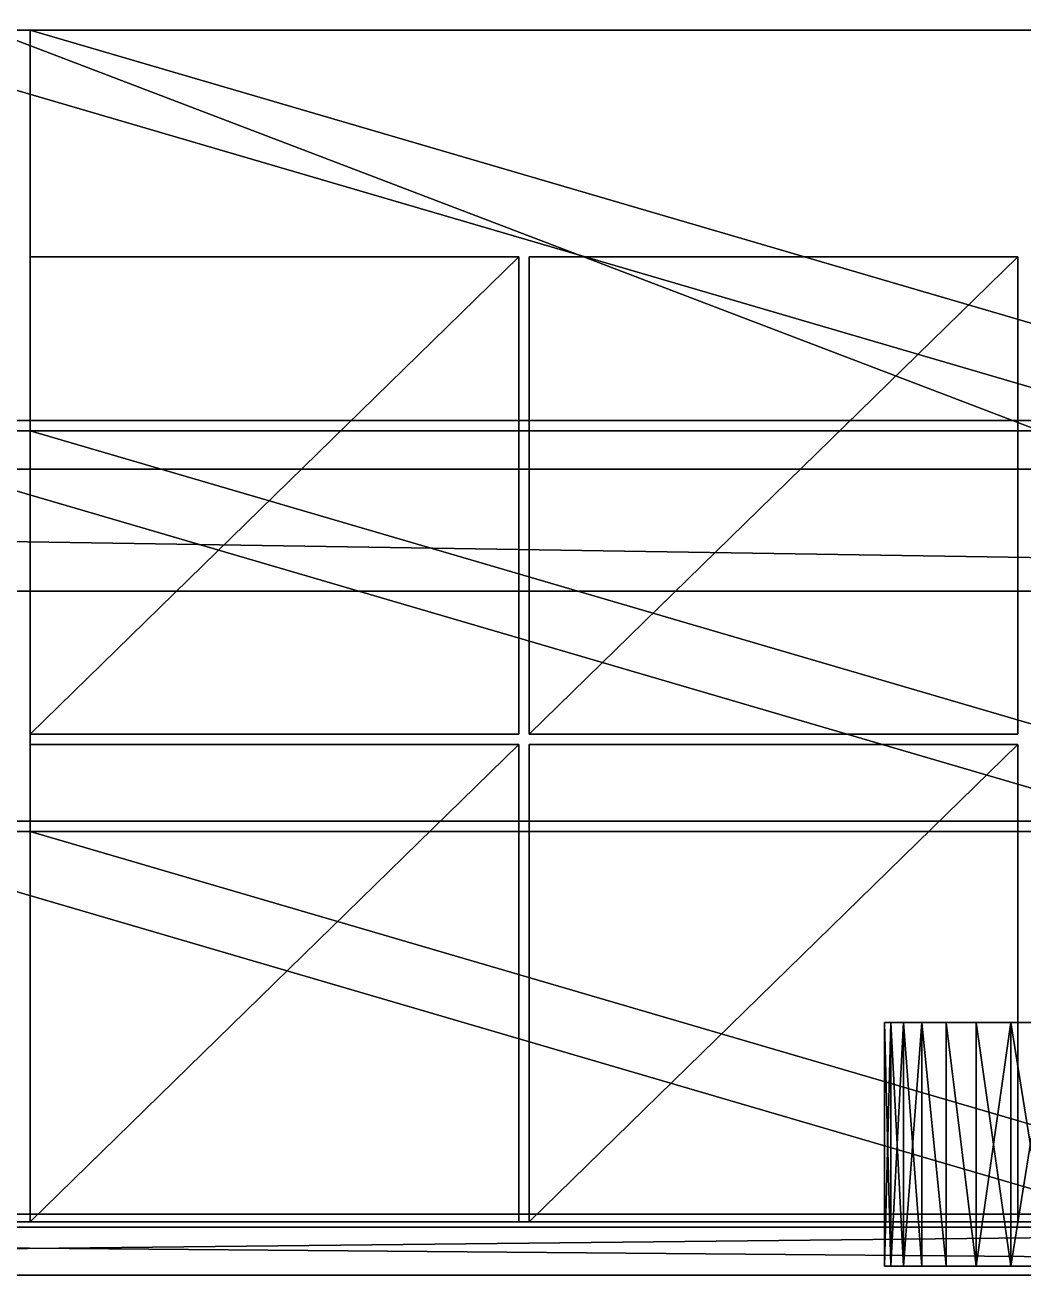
# Model space of a CAD drawing. Header units: millimetres. Extents: x -2500 to 6540, y -1255 to 1270.
# Drawn here: x 2834 to 3980, y -1255 to 180 of the extents above; entities that cross this region are included whole.
import ezdxf

# ---------------------------------------------------------------- set-up
doc = ezdxf.new("R2010")
doc.units = ezdxf.units.MM

msp = doc.modelspace()

# ---------------------------------------------------------------- linework, layer by layer
at = {"layer": 'CAD_75LAB'}
for points in [[(6540, -1255, 1030), (-40, -1255, 1030), (-40, 1255, 1030)], [(6540, 1255, 1030), (6540, -1255, 1030), (-40, 1255, 1030)], [(6540, -1255, 1120), (-40, 1255, 1120), (-40, -1255, 1120)], [(6540, 1255, 1120), (-40, 1255, 1120), (6540, -1255, 1120)], [(4119, 174, 1237), (4119, 174, 1123), (2588, 174, 1123)], [(4119, 174, 1237), (2588, 174, 1123), (2588, 174, 1237)], [(4119, -274, 1123), (2588, -274, 1123), (2588, 174, 1123)], [(4119, 174, 1123), (4119, -274, 1123), (2588, 174, 1123)], [(4119, -274, 1237), (2588, 174, 1237), (2588, -274, 1237)], [(4119, 174, 1237), (2588, 174, 1237), (4119, -274, 1237)], [(4119, 174, 1357), (4119, 174, 1243), (2588, 174, 1243)], [(4119, 174, 1357), (2588, 174, 1243), (2588, 174, 1357)], [(4119, -274, 1243), (2588, -274, 1243), (2588, 174, 1243)], [(4119, 174, 1243), (4119, -274, 1243), (2588, 174, 1243)], [(4119, -274, 1357), (2588, 174, 1357), (2588, -274, 1357)], [(4119, 174, 1357), (2588, 174, 1357), (4119, -274, 1357)], [(4119, 174, 1477), (4119, 174, 1363), (2588, 174, 1363)], [(4119, 174, 1477), (2588, 174, 1363), (2588, 174, 1477)], [(4119, -274, 1363), (2588, -274, 1363), (2588, 174, 1363)], [(4119, 174, 1363), (4119, -274, 1363), (2588, 174, 1363)], [(4119, -274, 1477), (2588, 174, 1477), (2588, -274, 1477)], [(4119, 174, 1477), (2588, 174, 1477), (4119, -274, 1477)], [(4119, 174, 1597), (4119, 174, 1483), (2588, 174, 1483)], [(4119, 174, 1597), (2588, 174, 1483), (2588, 174, 1597)], [(4119, -274, 1483), (2588, -274, 1483), (2588, 174, 1483)], [(4119, 174, 1483), (4119, -274, 1483), (2588, 174, 1483)], [(4119, -274, 1597), (2588, 174, 1597), (2588, -274, 1597)], [(4119, 174, 1597), (2588, 174, 1597), (4119, -274, 1597)], [(4119, 174, 1717), (4119, 174, 1603), (2588, 174, 1603)], [(4119, 174, 1717), (2588, 174, 1603), (2588, 174, 1717)], [(4119, -274, 1603), (2588, -274, 1603), (2588, 174, 1603)], [(4119, 174, 1603), (4119, -274, 1603), (2588, 174, 1603)], [(4119, -274, 1717), (2588, 174, 1717), (2588, -274, 1717)], [(4119, 174, 1717), (2588, 174, 1717), (4119, -274, 1717)], [(4119, 174, 1837), (4119, 174, 1723), (2588, 174, 1723)], [(4119, 174, 1837), (2588, 174, 1723), (2588, 174, 1837)], [(4119, -274, 1723), (2588, -274, 1723), (2588, 174, 1723)], [(4119, 174, 1723), (4119, -274, 1723), (2588, 174, 1723)], [(4119, -274, 1837), (2588, 174, 1837), (2588, -274, 1837)], [(4119, 174, 1837), (2588, 174, 1837), (4119, -274, 1837)], [(4119, 174, 1957), (4119, 174, 1843), (2588, 174, 1843)], [(4119, 174, 1957), (2588, 174, 1843), (2588, 174, 1957)], [(4119, -274, 1843), (2588, -274, 1843), (2588, 174, 1843)], [(4119, 174, 1843), (4119, -274, 1843), (2588, 174, 1843)], [(4119, -274, 1957), (2588, 174, 1957), (2588, -274, 1957)], [(4119, 174, 1957), (2588, 174, 1957), (4119, -274, 1957)], [(2840, -274, 1963), (2840, 174, 2077), (2840, 174, 1963)], [(2840, -274, 2077), (2840, 174, 2077), (2840, -274, 1963)], [(4371, 174, 2077), (4371, 174, 1963), (2840, 174, 1963)], [(4371, 174, 2077), (2840, 174, 1963), (2840, 174, 2077)], [(4371, -274, 1963), (2840, -274, 1963), (2840, 174, 1963)], [(4371, 174, 1963), (4371, -274, 1963), (2840, 174, 1963)], [(4371, -274, 2077), (2840, 174, 2077), (2840, -274, 2077)], [(4371, 174, 2077), (2840, 174, 2077), (4371, -274, 2077)], [(2840, -274, 2083), (2840, 174, 2197), (2840, 174, 2083)], [(2840, -274, 2197), (2840, 174, 2197), (2840, -274, 2083)], [(4371, 174, 2197), (4371, 174, 2083), (2840, 174, 2083)], [(4371, 174, 2197), (2840, 174, 2083), (2840, 174, 2197)], [(4371, -274, 2083), (2840, -274, 2083), (2840, 174, 2083)], [(4371, 174, 2083), (4371, -274, 2083), (2840, 174, 2083)], [(4371, -274, 2197), (2840, 174, 2197), (2840, -274, 2197)], [(4371, 174, 2197), (2840, 174, 2197), (4371, -274, 2197)], [(2840, -634, 2203), (2840, -86, 2347), (2840, -86, 2203)], [(2840, -634, 2347), (2840, -86, 2347), (2840, -634, 2203)], [(3401, -86, 2203), (2840, -86, 2203), (2840, -86, 2347)], [(3401, -86, 2347), (3401, -86, 2203), (2840, -86, 2347)], [(3401, -86, 2203), (2840, -634, 2203), (2840, -86, 2203)], [(3401, -86, 2203), (3401, -634, 2203), (2840, -634, 2203)], [(3401, -86, 2347), (2840, -86, 2347), (2840, -634, 2347)], [(3401, -86, 2347), (2840, -634, 2347), (3401, -634, 2347)], [(2840, -634, 2353), (2840, -86, 2497), (2840, -86, 2353)], [(2840, -634, 2497), (2840, -86, 2497), (2840, -634, 2353)], [(3401, -86, 2353), (2840, -86, 2353), (2840, -86, 2497)], [(3401, -86, 2497), (3401, -86, 2353), (2840, -86, 2497)], [(3401, -86, 2353), (2840, -634, 2353), (2840, -86, 2353)], [(3401, -86, 2353), (3401, -634, 2353), (2840, -634, 2353)], [(3401, -86, 2497), (2840, -86, 2497), (2840, -634, 2497)], [(3401, -86, 2497), (2840, -634, 2497), (3401, -634, 2497)], [(2840, -634, 2503), (2840, -86, 2647), (2840, -86, 2503)], [(2840, -634, 2647), (2840, -86, 2647), (2840, -634, 2503)], [(3401, -86, 2503), (2840, -86, 2503), (2840, -86, 2647)], [(3401, -86, 2647), (3401, -86, 2503), (2840, -86, 2647)], [(3401, -86, 2503), (2840, -634, 2503), (2840, -86, 2503)], [(3401, -86, 2503), (3401, -634, 2503), (2840, -634, 2503)], [(3401, -86, 2647), (2840, -86, 2647), (2840, -634, 2647)], [(3401, -86, 2647), (2840, -634, 2647), (3401, -634, 2647)], [(2840, -634, 2653), (2840, -86, 2797), (2840, -86, 2653)], [(2840, -634, 2797), (2840, -86, 2797), (2840, -634, 2653)], [(3401, -86, 2653), (2840, -86, 2653), (2840, -86, 2797)], [(3401, -86, 2797), (3401, -86, 2653), (2840, -86, 2797)], [(3401, -86, 2653), (2840, -634, 2653), (2840, -86, 2653)], [(3401, -86, 2653), (3401, -634, 2653), (2840, -634, 2653)], [(3401, -86, 2797), (2840, -86, 2797), (2840, -634, 2797)], [(3401, -86, 2797), (2840, -634, 2797), (3401, -634, 2797)], [(2840, -634, 2803), (2840, -86, 2947), (2840, -86, 2803)], [(2840, -634, 2947), (2840, -86, 2947), (2840, -634, 2803)], [(3401, -86, 2803), (2840, -86, 2803), (2840, -86, 2947)], [(3401, -86, 2947), (3401, -86, 2803), (2840, -86, 2947)], [(3401, -86, 2803), (2840, -634, 2803), (2840, -86, 2803)], [(3401, -86, 2803), (3401, -634, 2803), (2840, -634, 2803)], [(3401, -86, 2947), (2840, -86, 2947), (2840, -634, 2947)], [(3401, -86, 2947), (2840, -634, 2947), (3401, -634, 2947)], [(2840, -634, 2953), (2840, -86, 3097), (2840, -86, 2953)], [(2840, -634, 3097), (2840, -86, 3097), (2840, -634, 2953)], [(3401, -86, 2953), (2840, -86, 2953), (2840, -86, 3097)], [(3401, -86, 3097), (3401, -86, 2953), (2840, -86, 3097)], [(3401, -86, 2953), (2840, -634, 2953), (2840, -86, 2953)], [(3401, -86, 2953), (3401, -634, 2953), (2840, -634, 2953)], [(3401, -86, 3097), (2840, -86, 3097), (2840, -634, 3097)], [(3401, -86, 3097), (2840, -634, 3097), (3401, -634, 3097)], [(2840, -634, 3103), (2840, -86, 3247), (2840, -86, 3103)], [(2840, -634, 3247), (2840, -86, 3247), (2840, -634, 3103)], [(3401, -86, 3103), (2840, -86, 3103), (2840, -86, 3247)], [(3401, -86, 3247), (3401, -86, 3103), (2840, -86, 3247)], [(3401, -86, 3103), (2840, -634, 3103), (2840, -86, 3103)], [(3401, -86, 3103), (3401, -634, 3103), (2840, -634, 3103)], [(3401, -86, 3247), (2840, -86, 3247), (2840, -634, 3247)], [(3401, -86, 3247), (2840, -634, 3247), (3401, -634, 3247)], [(2840, -634, 3253), (2840, -86, 3397), (2840, -86, 3253)], [(2840, -634, 3397), (2840, -86, 3397), (2840, -634, 3253)], [(3401, -86, 3253), (2840, -86, 3253), (2840, -86, 3397)], [(3401, -86, 3397), (3401, -86, 3253), (2840, -86, 3397)], [(3401, -86, 3253), (2840, -634, 3253), (2840, -86, 3253)], [(3401, -86, 3253), (3401, -634, 3253), (2840, -634, 3253)], [(3401, -86, 3397), (2840, -86, 3397), (2840, -634, 3397)], [(3401, -86, 3397), (2840, -634, 3397), (3401, -634, 3397)], [(3401, -634, 2203), (3401, -86, 2203), (3401, -86, 2347)], [(3401, -634, 2347), (3401, -634, 2203), (3401, -86, 2347)], [(3401, -634, 2353), (3401, -86, 2353), (3401, -86, 2497)], [(3401, -634, 2497), (3401, -634, 2353), (3401, -86, 2497)], [(3401, -634, 2503), (3401, -86, 2503), (3401, -86, 2647)], [(3401, -634, 2647), (3401, -634, 2503), (3401, -86, 2647)], [(3401, -634, 2653), (3401, -86, 2653), (3401, -86, 2797)], [(3401, -634, 2797), (3401, -634, 2653), (3401, -86, 2797)], [(3401, -634, 2803), (3401, -86, 2803), (3401, -86, 2947)], [(3401, -634, 2947), (3401, -634, 2803), (3401, -86, 2947)], [(3401, -634, 2953), (3401, -86, 2953), (3401, -86, 3097)], [(3401, -634, 3097), (3401, -634, 2953), (3401, -86, 3097)], [(3401, -634, 3103), (3401, -86, 3103), (3401, -86, 3247)], [(3401, -634, 3247), (3401, -634, 3103), (3401, -86, 3247)], [(3401, -634, 3253), (3401, -86, 3253), (3401, -86, 3397)], [(3401, -634, 3397), (3401, -634, 3253), (3401, -86, 3397)], [(3413, -634, 2203), (3413, -86, 2347), (3413, -86, 2203)], [(3413, -634, 2347), (3413, -86, 2347), (3413, -634, 2203)], [(3974, -86, 2203), (3413, -86, 2203), (3413, -86, 2347)], [(3974, -86, 2347), (3974, -86, 2203), (3413, -86, 2347)], [(3974, -86, 2203), (3413, -634, 2203), (3413, -86, 2203)], [(3974, -86, 2203), (3974, -634, 2203), (3413, -634, 2203)], [(3974, -86, 2347), (3413, -86, 2347), (3413, -634, 2347)], [(3974, -86, 2347), (3413, -634, 2347), (3974, -634, 2347)], [(3413, -634, 2353), (3413, -86, 2497), (3413, -86, 2353)], [(3413, -634, 2497), (3413, -86, 2497), (3413, -634, 2353)], [(3974, -86, 2353), (3413, -86, 2353), (3413, -86, 2497)], [(3974, -86, 2497), (3974, -86, 2353), (3413, -86, 2497)], [(3974, -86, 2353), (3413, -634, 2353), (3413, -86, 2353)], [(3974, -86, 2353), (3974, -634, 2353), (3413, -634, 2353)], [(3974, -86, 2497), (3413, -86, 2497), (3413, -634, 2497)], [(3974, -86, 2497), (3413, -634, 2497), (3974, -634, 2497)], [(3413, -634, 2503), (3413, -86, 2647), (3413, -86, 2503)], [(3413, -634, 2647), (3413, -86, 2647), (3413, -634, 2503)], [(3974, -86, 2503), (3413, -86, 2503), (3413, -86, 2647)], [(3974, -86, 2647), (3974, -86, 2503), (3413, -86, 2647)], [(3974, -86, 2503), (3413, -634, 2503), (3413, -86, 2503)], [(3974, -86, 2503), (3974, -634, 2503), (3413, -634, 2503)], [(3974, -86, 2647), (3413, -86, 2647), (3413, -634, 2647)], [(3974, -86, 2647), (3413, -634, 2647), (3974, -634, 2647)], [(3413, -634, 2653), (3413, -86, 2797), (3413, -86, 2653)], [(3413, -634, 2797), (3413, -86, 2797), (3413, -634, 2653)], [(3974, -86, 2653), (3413, -86, 2653), (3413, -86, 2797)], [(3974, -86, 2797), (3974, -86, 2653), (3413, -86, 2797)], [(3974, -86, 2653), (3413, -634, 2653), (3413, -86, 2653)], [(3974, -86, 2653), (3974, -634, 2653), (3413, -634, 2653)], [(3974, -86, 2797), (3413, -86, 2797), (3413, -634, 2797)], [(3974, -86, 2797), (3413, -634, 2797), (3974, -634, 2797)], [(3413, -634, 2803), (3413, -86, 2947), (3413, -86, 2803)], [(3413, -634, 2947), (3413, -86, 2947), (3413, -634, 2803)], [(3974, -86, 2803), (3413, -86, 2803), (3413, -86, 2947)], [(3974, -86, 2947), (3974, -86, 2803), (3413, -86, 2947)], [(3974, -86, 2803), (3413, -634, 2803), (3413, -86, 2803)], [(3974, -86, 2803), (3974, -634, 2803), (3413, -634, 2803)], [(3974, -86, 2947), (3413, -86, 2947), (3413, -634, 2947)], [(3974, -86, 2947), (3413, -634, 2947), (3974, -634, 2947)], [(3413, -634, 2953), (3413, -86, 3097), (3413, -86, 2953)], [(3413, -634, 3097), (3413, -86, 3097), (3413, -634, 2953)], [(3974, -86, 2953), (3413, -86, 2953), (3413, -86, 3097)], [(3974, -86, 3097), (3974, -86, 2953), (3413, -86, 3097)], [(3974, -86, 2953), (3413, -634, 2953), (3413, -86, 2953)], [(3974, -86, 2953), (3974, -634, 2953), (3413, -634, 2953)], [(3974, -86, 3097), (3413, -86, 3097), (3413, -634, 3097)], [(3974, -86, 3097), (3413, -634, 3097), (3974, -634, 3097)], [(3413, -634, 3103), (3413, -86, 3247), (3413, -86, 3103)], [(3413, -634, 3247), (3413, -86, 3247), (3413, -634, 3103)], [(3974, -86, 3103), (3413, -86, 3103), (3413, -86, 3247)], [(3974, -86, 3247), (3974, -86, 3103), (3413, -86, 3247)], [(3974, -86, 3103), (3413, -634, 3103), (3413, -86, 3103)], [(3974, -86, 3103), (3974, -634, 3103), (3413, -634, 3103)], [(3974, -86, 3247), (3413, -86, 3247), (3413, -634, 3247)], [(3974, -86, 3247), (3413, -634, 3247), (3974, -634, 3247)], [(3413, -634, 3253), (3413, -86, 3397), (3413, -86, 3253)], [(3413, -634, 3397), (3413, -86, 3397), (3413, -634, 3253)], [(3974, -86, 3253), (3413, -86, 3253), (3413, -86, 3397)], [(3974, -86, 3397), (3974, -86, 3253), (3413, -86, 3397)], [(3974, -86, 3253), (3413, -634, 3253), (3413, -86, 3253)], [(3974, -86, 3253), (3974, -634, 3253), (3413, -634, 3253)], [(3974, -86, 3397), (3413, -86, 3397), (3413, -634, 3397)], [(3974, -86, 3397), (3413, -634, 3397), (3974, -634, 3397)], [(3974, -634, 2203), (3974, -86, 2203), (3974, -86, 2347)], [(3974, -634, 2347), (3974, -634, 2203), (3974, -86, 2347)], [(3974, -634, 2353), (3974, -86, 2353), (3974, -86, 2497)], [(3974, -634, 2497), (3974, -634, 2353), (3974, -86, 2497)], [(3974, -634, 2503), (3974, -86, 2503), (3974, -86, 2647)], [(3974, -634, 2647), (3974, -634, 2503), (3974, -86, 2647)], [(3974, -634, 2653), (3974, -86, 2653), (3974, -86, 2797)], [(3974, -634, 2797), (3974, -634, 2653), (3974, -86, 2797)], [(3974, -634, 2803), (3974, -86, 2803), (3974, -86, 2947)], [(3974, -634, 2947), (3974, -634, 2803), (3974, -86, 2947)], [(3974, -634, 2953), (3974, -86, 2953), (3974, -86, 3097)], [(3974, -634, 3097), (3974, -634, 2953), (3974, -86, 3097)], [(3974, -634, 3103), (3974, -86, 3103), (3974, -86, 3247)], [(3974, -634, 3247), (3974, -634, 3103), (3974, -86, 3247)], [(3974, -634, 3253), (3974, -86, 3253), (3974, -86, 3397)], [(3974, -634, 3397), (3974, -634, 3253), (3974, -86, 3397)], [(4119, -274, 1237), (2588, -274, 1123), (4119, -274, 1123)], [(4119, -274, 1237), (2588, -274, 1237), (2588, -274, 1123)], [(4119, -274, 1357), (2588, -274, 1243), (4119, -274, 1243)], [(4119, -274, 1357), (2588, -274, 1357), (2588, -274, 1243)], [(4119, -274, 1477), (2588, -274, 1363), (4119, -274, 1363)], [(4119, -274, 1477), (2588, -274, 1477), (2588, -274, 1363)], [(4119, -274, 1597), (2588, -274, 1483), (4119, -274, 1483)], [(4119, -274, 1597), (2588, -274, 1597), (2588, -274, 1483)], [(4119, -274, 1717), (2588, -274, 1603), (4119, -274, 1603)], [(4119, -274, 1717), (2588, -274, 1717), (2588, -274, 1603)], [(4119, -274, 1837), (2588, -274, 1723), (4119, -274, 1723)], [(4119, -274, 1837), (2588, -274, 1837), (2588, -274, 1723)], [(4119, -274, 1957), (2588, -274, 1843), (4119, -274, 1843)], [(4119, -274, 1957), (2588, -274, 1957), (2588, -274, 1843)], [(4119, -286, 1237), (4119, -286, 1123), (2588, -286, 1123)], [(4119, -286, 1237), (2588, -286, 1123), (2588, -286, 1237)], [(4119, -734, 1123), (2588, -734, 1123), (2588, -286, 1123)], [(4119, -286, 1123), (4119, -734, 1123), (2588, -286, 1123)], [(4119, -734, 1237), (2588, -286, 1237), (2588, -734, 1237)], [(4119, -286, 1237), (2588, -286, 1237), (4119, -734, 1237)], [(4119, -286, 1357), (4119, -286, 1243), (2588, -286, 1243)], [(4119, -286, 1357), (2588, -286, 1243), (2588, -286, 1357)], [(4119, -734, 1243), (2588, -734, 1243), (2588, -286, 1243)], [(4119, -286, 1243), (4119, -734, 1243), (2588, -286, 1243)], [(4119, -734, 1357), (2588, -286, 1357), (2588, -734, 1357)], [(4119, -286, 1357), (2588, -286, 1357), (4119, -734, 1357)], [(4119, -286, 1477), (4119, -286, 1363), (2588, -286, 1363)], [(4119, -286, 1477), (2588, -286, 1363), (2588, -286, 1477)], [(4119, -734, 1363), (2588, -734, 1363), (2588, -286, 1363)], [(4119, -286, 1363), (4119, -734, 1363), (2588, -286, 1363)], [(4119, -734, 1477), (2588, -286, 1477), (2588, -734, 1477)], [(4119, -286, 1477), (2588, -286, 1477), (4119, -734, 1477)], [(4119, -286, 1597), (4119, -286, 1483), (2588, -286, 1483)], [(4119, -286, 1597), (2588, -286, 1483), (2588, -286, 1597)], [(4119, -734, 1483), (2588, -734, 1483), (2588, -286, 1483)], [(4119, -286, 1483), (4119, -734, 1483), (2588, -286, 1483)], [(4119, -734, 1597), (2588, -286, 1597), (2588, -734, 1597)], [(4119, -286, 1597), (2588, -286, 1597), (4119, -734, 1597)], [(4119, -286, 1717), (4119, -286, 1603), (2588, -286, 1603)], [(4119, -286, 1717), (2588, -286, 1603), (2588, -286, 1717)], [(4119, -734, 1603), (2588, -734, 1603), (2588, -286, 1603)], [(4119, -286, 1603), (4119, -734, 1603), (2588, -286, 1603)], [(4119, -734, 1717), (2588, -286, 1717), (2588, -734, 1717)], [(4119, -286, 1717), (2588, -286, 1717), (4119, -734, 1717)], [(4119, -286, 1837), (4119, -286, 1723), (2588, -286, 1723)], [(4119, -286, 1837), (2588, -286, 1723), (2588, -286, 1837)], [(4119, -734, 1723), (2588, -734, 1723), (2588, -286, 1723)], [(4119, -286, 1723), (4119, -734, 1723), (2588, -286, 1723)], [(4119, -734, 1837), (2588, -286, 1837), (2588, -734, 1837)], [(4119, -286, 1837), (2588, -286, 1837), (4119, -734, 1837)], [(4119, -286, 1957), (4119, -286, 1843), (2588, -286, 1843)], [(4119, -286, 1957), (2588, -286, 1843), (2588, -286, 1957)], [(4119, -734, 1843), (2588, -734, 1843), (2588, -286, 1843)], [(4119, -286, 1843), (4119, -734, 1843), (2588, -286, 1843)], [(4119, -734, 1957), (2588, -286, 1957), (2588, -734, 1957)], [(4119, -286, 1957), (2588, -286, 1957), (4119, -734, 1957)], [(4371, -274, 2077), (2840, -274, 1963), (4371, -274, 1963)], [(4371, -274, 2077), (2840, -274, 2077), (2840, -274, 1963)], [(4371, -274, 2197), (2840, -274, 2083), (4371, -274, 2083)], [(4371, -274, 2197), (2840, -274, 2197), (2840, -274, 2083)], [(2840, -734, 1963), (2840, -286, 2077), (2840, -286, 1963)], [(2840, -734, 2077), (2840, -286, 2077), (2840, -734, 1963)], [(4371, -286, 2077), (4371, -286, 1963), (2840, -286, 1963)], [(4371, -286, 2077), (2840, -286, 1963), (2840, -286, 2077)], [(4371, -734, 1963), (2840, -734, 1963), (2840, -286, 1963)], [(4371, -286, 1963), (4371, -734, 1963), (2840, -286, 1963)], [(4371, -734, 2077), (2840, -286, 2077), (2840, -734, 2077)], [(4371, -286, 2077), (2840, -286, 2077), (4371, -734, 2077)], [(2840, -734, 2083), (2840, -286, 2197), (2840, -286, 2083)], [(2840, -734, 2197), (2840, -286, 2197), (2840, -734, 2083)], [(4371, -286, 2197), (4371, -286, 2083), (2840, -286, 2083)], [(4371, -286, 2197), (2840, -286, 2083), (2840, -286, 2197)], [(4371, -734, 2083), (2840, -734, 2083), (2840, -286, 2083)], [(4371, -286, 2083), (4371, -734, 2083), (2840, -286, 2083)], [(4371, -734, 2197), (2840, -286, 2197), (2840, -734, 2197)], [(4371, -286, 2197), (2840, -286, 2197), (4371, -734, 2197)], [(6460, -330, 1030), (6460, -330, 780), (-2500, -330, 780)], [(6460, -330, 1030), (-2500, -330, 780), (-2500, -330, 1030)], [(6460, -470, 780), (-2500, -470, 780), (-2500, -330, 780)], [(6460, -330, 780), (6460, -470, 780), (-2500, -330, 780)], [(6460, -470, 1030), (-2500, -330, 1030), (-2500, -470, 1030)], [(6460, -330, 1030), (-2500, -330, 1030), (6460, -470, 1030)], [(6460, -470, 1030), (-2500, -470, 780), (6460, -470, 780)], [(6460, -470, 1030), (-2500, -470, 1030), (-2500, -470, 780)], [(3401, -634, 2203), (2840, -634, 2347), (2840, -634, 2203)], [(3401, -634, 2347), (2840, -634, 2347), (3401, -634, 2203)], [(3401, -634, 2353), (2840, -634, 2497), (2840, -634, 2353)], [(3401, -634, 2497), (2840, -634, 2497), (3401, -634, 2353)], [(3401, -634, 2503), (2840, -634, 2647), (2840, -634, 2503)], [(3401, -634, 2647), (2840, -634, 2647), (3401, -634, 2503)], [(3401, -634, 2653), (2840, -634, 2797), (2840, -634, 2653)], [(3401, -634, 2797), (2840, -634, 2797), (3401, -634, 2653)], [(3401, -634, 2803), (2840, -634, 2947), (2840, -634, 2803)], [(3401, -634, 2947), (2840, -634, 2947), (3401, -634, 2803)], [(3401, -634, 2953), (2840, -634, 3097), (2840, -634, 2953)], [(3401, -634, 3097), (2840, -634, 3097), (3401, -634, 2953)], [(3401, -634, 3103), (2840, -634, 3247), (2840, -634, 3103)], [(3401, -634, 3247), (2840, -634, 3247), (3401, -634, 3103)], [(3401, -634, 3253), (2840, -634, 3397), (2840, -634, 3253)], [(3401, -634, 3397), (2840, -634, 3397), (3401, -634, 3253)], [(3974, -634, 2203), (3413, -634, 2347), (3413, -634, 2203)], [(3974, -634, 2347), (3413, -634, 2347), (3974, -634, 2203)], [(3974, -634, 2353), (3413, -634, 2497), (3413, -634, 2353)], [(3974, -634, 2497), (3413, -634, 2497), (3974, -634, 2353)], [(3974, -634, 2503), (3413, -634, 2647), (3413, -634, 2503)], [(3974, -634, 2647), (3413, -634, 2647), (3974, -634, 2503)], [(3974, -634, 2653), (3413, -634, 2797), (3413, -634, 2653)], [(3974, -634, 2797), (3413, -634, 2797), (3974, -634, 2653)], [(3974, -634, 2803), (3413, -634, 2947), (3413, -634, 2803)], [(3974, -634, 2947), (3413, -634, 2947), (3974, -634, 2803)], [(3974, -634, 2953), (3413, -634, 3097), (3413, -634, 2953)], [(3974, -634, 3097), (3413, -634, 3097), (3974, -634, 2953)], [(3974, -634, 3103), (3413, -634, 3247), (3413, -634, 3103)], [(3974, -634, 3247), (3413, -634, 3247), (3974, -634, 3103)], [(3974, -634, 3253), (3413, -634, 3397), (3413, -634, 3253)], [(3974, -634, 3397), (3413, -634, 3397), (3974, -634, 3253)], [(2840, -1194, 2203), (2840, -646, 2347), (2840, -646, 2203)], [(2840, -1194, 2347), (2840, -646, 2347), (2840, -1194, 2203)], [(3401, -646, 2203), (2840, -646, 2203), (2840, -646, 2347)], [(3401, -646, 2347), (3401, -646, 2203), (2840, -646, 2347)], [(3401, -646, 2203), (2840, -1194, 2203), (2840, -646, 2203)], [(3401, -646, 2203), (3401, -1194, 2203), (2840, -1194, 2203)], [(3401, -646, 2347), (2840, -646, 2347), (2840, -1194, 2347)], [(3401, -646, 2347), (2840, -1194, 2347), (3401, -1194, 2347)], [(2840, -1194, 2353), (2840, -646, 2497), (2840, -646, 2353)], [(2840, -1194, 2497), (2840, -646, 2497), (2840, -1194, 2353)], [(3401, -646, 2353), (2840, -646, 2353), (2840, -646, 2497)], [(3401, -646, 2497), (3401, -646, 2353), (2840, -646, 2497)], [(3401, -646, 2353), (2840, -1194, 2353), (2840, -646, 2353)], [(3401, -646, 2353), (3401, -1194, 2353), (2840, -1194, 2353)], [(3401, -646, 2497), (2840, -646, 2497), (2840, -1194, 2497)], [(3401, -646, 2497), (2840, -1194, 2497), (3401, -1194, 2497)], [(2840, -1194, 2503), (2840, -646, 2647), (2840, -646, 2503)], [(2840, -1194, 2647), (2840, -646, 2647), (2840, -1194, 2503)], [(3401, -646, 2503), (2840, -646, 2503), (2840, -646, 2647)], [(3401, -646, 2647), (3401, -646, 2503), (2840, -646, 2647)], [(3401, -646, 2503), (2840, -1194, 2503), (2840, -646, 2503)], [(3401, -646, 2503), (3401, -1194, 2503), (2840, -1194, 2503)], [(3401, -646, 2647), (2840, -646, 2647), (2840, -1194, 2647)], [(3401, -646, 2647), (2840, -1194, 2647), (3401, -1194, 2647)], [(2840, -1194, 2653), (2840, -646, 2797), (2840, -646, 2653)], [(2840, -1194, 2797), (2840, -646, 2797), (2840, -1194, 2653)], [(3401, -646, 2653), (2840, -646, 2653), (2840, -646, 2797)], [(3401, -646, 2797), (3401, -646, 2653), (2840, -646, 2797)], [(3401, -646, 2653), (2840, -1194, 2653), (2840, -646, 2653)], [(3401, -646, 2653), (3401, -1194, 2653), (2840, -1194, 2653)], [(3401, -646, 2797), (2840, -646, 2797), (2840, -1194, 2797)], [(3401, -646, 2797), (2840, -1194, 2797), (3401, -1194, 2797)], [(2840, -1194, 2803), (2840, -646, 2947), (2840, -646, 2803)], [(2840, -1194, 2947), (2840, -646, 2947), (2840, -1194, 2803)], [(3401, -646, 2803), (2840, -646, 2803), (2840, -646, 2947)], [(3401, -646, 2947), (3401, -646, 2803), (2840, -646, 2947)], [(3401, -646, 2803), (2840, -1194, 2803), (2840, -646, 2803)], [(3401, -646, 2803), (3401, -1194, 2803), (2840, -1194, 2803)], [(3401, -646, 2947), (2840, -646, 2947), (2840, -1194, 2947)], [(3401, -646, 2947), (2840, -1194, 2947), (3401, -1194, 2947)], [(2840, -1194, 2953), (2840, -646, 3097), (2840, -646, 2953)], [(2840, -1194, 3097), (2840, -646, 3097), (2840, -1194, 2953)], [(3401, -646, 2953), (2840, -646, 2953), (2840, -646, 3097)], [(3401, -646, 3097), (3401, -646, 2953), (2840, -646, 3097)], [(3401, -646, 2953), (2840, -1194, 2953), (2840, -646, 2953)], [(3401, -646, 2953), (3401, -1194, 2953), (2840, -1194, 2953)], [(3401, -646, 3097), (2840, -646, 3097), (2840, -1194, 3097)], [(3401, -646, 3097), (2840, -1194, 3097), (3401, -1194, 3097)], [(2840, -1194, 3103), (2840, -646, 3247), (2840, -646, 3103)], [(2840, -1194, 3247), (2840, -646, 3247), (2840, -1194, 3103)], [(3401, -646, 3103), (2840, -646, 3103), (2840, -646, 3247)], [(3401, -646, 3247), (3401, -646, 3103), (2840, -646, 3247)], [(3401, -646, 3103), (2840, -1194, 3103), (2840, -646, 3103)], [(3401, -646, 3103), (3401, -1194, 3103), (2840, -1194, 3103)], [(3401, -646, 3247), (2840, -646, 3247), (2840, -1194, 3247)], [(3401, -646, 3247), (2840, -1194, 3247), (3401, -1194, 3247)], [(2840, -1194, 3253), (2840, -646, 3397), (2840, -646, 3253)], [(2840, -1194, 3397), (2840, -646, 3397), (2840, -1194, 3253)], [(3401, -646, 3253), (2840, -646, 3253), (2840, -646, 3397)], [(3401, -646, 3397), (3401, -646, 3253), (2840, -646, 3397)], [(3401, -646, 3253), (2840, -1194, 3253), (2840, -646, 3253)], [(3401, -646, 3253), (3401, -1194, 3253), (2840, -1194, 3253)], [(3401, -646, 3397), (2840, -646, 3397), (2840, -1194, 3397)], [(3401, -646, 3397), (2840, -1194, 3397), (3401, -1194, 3397)], [(3401, -1194, 2203), (3401, -646, 2203), (3401, -646, 2347)], [(3401, -1194, 2347), (3401, -1194, 2203), (3401, -646, 2347)], [(3401, -1194, 2353), (3401, -646, 2353), (3401, -646, 2497)], [(3401, -1194, 2497), (3401, -1194, 2353), (3401, -646, 2497)], [(3401, -1194, 2503), (3401, -646, 2503), (3401, -646, 2647)], [(3401, -1194, 2647), (3401, -1194, 2503), (3401, -646, 2647)], [(3401, -1194, 2653), (3401, -646, 2653), (3401, -646, 2797)], [(3401, -1194, 2797), (3401, -1194, 2653), (3401, -646, 2797)], [(3401, -1194, 2803), (3401, -646, 2803), (3401, -646, 2947)], [(3401, -1194, 2947), (3401, -1194, 2803), (3401, -646, 2947)], [(3401, -1194, 2953), (3401, -646, 2953), (3401, -646, 3097)], [(3401, -1194, 3097), (3401, -1194, 2953), (3401, -646, 3097)], [(3401, -1194, 3103), (3401, -646, 3103), (3401, -646, 3247)], [(3401, -1194, 3247), (3401, -1194, 3103), (3401, -646, 3247)], [(3401, -1194, 3253), (3401, -646, 3253), (3401, -646, 3397)], [(3401, -1194, 3397), (3401, -1194, 3253), (3401, -646, 3397)], [(3413, -1194, 2203), (3413, -646, 2347), (3413, -646, 2203)], [(3413, -1194, 2347), (3413, -646, 2347), (3413, -1194, 2203)], [(3974, -646, 2203), (3413, -646, 2203), (3413, -646, 2347)], [(3974, -646, 2347), (3974, -646, 2203), (3413, -646, 2347)], [(3974, -646, 2203), (3413, -1194, 2203), (3413, -646, 2203)], [(3974, -646, 2203), (3974, -1194, 2203), (3413, -1194, 2203)], [(3974, -646, 2347), (3413, -646, 2347), (3413, -1194, 2347)], [(3974, -646, 2347), (3413, -1194, 2347), (3974, -1194, 2347)], [(3413, -1194, 2353), (3413, -646, 2497), (3413, -646, 2353)], [(3413, -1194, 2497), (3413, -646, 2497), (3413, -1194, 2353)], [(3974, -646, 2353), (3413, -646, 2353), (3413, -646, 2497)], [(3974, -646, 2497), (3974, -646, 2353), (3413, -646, 2497)], [(3974, -646, 2353), (3413, -1194, 2353), (3413, -646, 2353)], [(3974, -646, 2353), (3974, -1194, 2353), (3413, -1194, 2353)], [(3974, -646, 2497), (3413, -646, 2497), (3413, -1194, 2497)], [(3974, -646, 2497), (3413, -1194, 2497), (3974, -1194, 2497)], [(3413, -1194, 2503), (3413, -646, 2647), (3413, -646, 2503)], [(3413, -1194, 2647), (3413, -646, 2647), (3413, -1194, 2503)], [(3974, -646, 2503), (3413, -646, 2503), (3413, -646, 2647)], [(3974, -646, 2647), (3974, -646, 2503), (3413, -646, 2647)], [(3974, -646, 2503), (3413, -1194, 2503), (3413, -646, 2503)], [(3974, -646, 2503), (3974, -1194, 2503), (3413, -1194, 2503)], [(3974, -646, 2647), (3413, -646, 2647), (3413, -1194, 2647)], [(3974, -646, 2647), (3413, -1194, 2647), (3974, -1194, 2647)], [(3413, -1194, 2653), (3413, -646, 2797), (3413, -646, 2653)], [(3413, -1194, 2797), (3413, -646, 2797), (3413, -1194, 2653)], [(3974, -646, 2653), (3413, -646, 2653), (3413, -646, 2797)], [(3974, -646, 2797), (3974, -646, 2653), (3413, -646, 2797)], [(3974, -646, 2653), (3413, -1194, 2653), (3413, -646, 2653)], [(3974, -646, 2653), (3974, -1194, 2653), (3413, -1194, 2653)], [(3974, -646, 2797), (3413, -646, 2797), (3413, -1194, 2797)], [(3974, -646, 2797), (3413, -1194, 2797), (3974, -1194, 2797)], [(3413, -1194, 2803), (3413, -646, 2947), (3413, -646, 2803)], [(3413, -1194, 2947), (3413, -646, 2947), (3413, -1194, 2803)], [(3974, -646, 2803), (3413, -646, 2803), (3413, -646, 2947)], [(3974, -646, 2947), (3974, -646, 2803), (3413, -646, 2947)], [(3974, -646, 2803), (3413, -1194, 2803), (3413, -646, 2803)], [(3974, -646, 2803), (3974, -1194, 2803), (3413, -1194, 2803)], [(3974, -646, 2947), (3413, -646, 2947), (3413, -1194, 2947)], [(3974, -646, 2947), (3413, -1194, 2947), (3974, -1194, 2947)], [(3413, -1194, 2953), (3413, -646, 3097), (3413, -646, 2953)], [(3413, -1194, 3097), (3413, -646, 3097), (3413, -1194, 2953)], [(3974, -646, 2953), (3413, -646, 2953), (3413, -646, 3097)], [(3974, -646, 3097), (3974, -646, 2953), (3413, -646, 3097)], [(3974, -646, 2953), (3413, -1194, 2953), (3413, -646, 2953)], [(3974, -646, 2953), (3974, -1194, 2953), (3413, -1194, 2953)], [(3974, -646, 3097), (3413, -646, 3097), (3413, -1194, 3097)], [(3974, -646, 3097), (3413, -1194, 3097), (3974, -1194, 3097)], [(3413, -1194, 3103), (3413, -646, 3247), (3413, -646, 3103)], [(3413, -1194, 3247), (3413, -646, 3247), (3413, -1194, 3103)], [(3974, -646, 3103), (3413, -646, 3103), (3413, -646, 3247)], [(3974, -646, 3247), (3974, -646, 3103), (3413, -646, 3247)], [(3974, -646, 3103), (3413, -1194, 3103), (3413, -646, 3103)], [(3974, -646, 3103), (3974, -1194, 3103), (3413, -1194, 3103)], [(3974, -646, 3247), (3413, -646, 3247), (3413, -1194, 3247)], [(3974, -646, 3247), (3413, -1194, 3247), (3974, -1194, 3247)], [(3413, -1194, 3253), (3413, -646, 3397), (3413, -646, 3253)], [(3413, -1194, 3397), (3413, -646, 3397), (3413, -1194, 3253)], [(3974, -646, 3253), (3413, -646, 3253), (3413, -646, 3397)], [(3974, -646, 3397), (3974, -646, 3253), (3413, -646, 3397)], [(3974, -646, 3253), (3413, -1194, 3253), (3413, -646, 3253)], [(3974, -646, 3253), (3974, -1194, 3253), (3413, -1194, 3253)], [(3974, -646, 3397), (3413, -646, 3397), (3413, -1194, 3397)], [(3974, -646, 3397), (3413, -1194, 3397), (3974, -1194, 3397)], [(3974, -1194, 2203), (3974, -646, 2203), (3974, -646, 2347)], [(3974, -1194, 2347), (3974, -1194, 2203), (3974, -646, 2347)], [(3974, -1194, 2353), (3974, -646, 2353), (3974, -646, 2497)], [(3974, -1194, 2497), (3974, -1194, 2353), (3974, -646, 2497)], [(3974, -1194, 2503), (3974, -646, 2503), (3974, -646, 2647)], [(3974, -1194, 2647), (3974, -1194, 2503), (3974, -646, 2647)], [(3974, -1194, 2653), (3974, -646, 2653), (3974, -646, 2797)], [(3974, -1194, 2797), (3974, -1194, 2653), (3974, -646, 2797)], [(3974, -1194, 2803), (3974, -646, 2803), (3974, -646, 2947)], [(3974, -1194, 2947), (3974, -1194, 2803), (3974, -646, 2947)], [(3974, -1194, 2953), (3974, -646, 2953), (3974, -646, 3097)], [(3974, -1194, 3097), (3974, -1194, 2953), (3974, -646, 3097)], [(3974, -1194, 3103), (3974, -646, 3103), (3974, -646, 3247)], [(3974, -1194, 3247), (3974, -1194, 3103), (3974, -646, 3247)], [(3974, -1194, 3253), (3974, -646, 3253), (3974, -646, 3397)], [(3974, -1194, 3397), (3974, -1194, 3253), (3974, -646, 3397)], [(4119, -734, 1237), (2588, -734, 1123), (4119, -734, 1123)], [(4119, -734, 1237), (2588, -734, 1237), (2588, -734, 1123)], [(4119, -734, 1357), (2588, -734, 1243), (4119, -734, 1243)], [(4119, -734, 1357), (2588, -734, 1357), (2588, -734, 1243)], [(4119, -734, 1477), (2588, -734, 1363), (4119, -734, 1363)], [(4119, -734, 1477), (2588, -734, 1477), (2588, -734, 1363)], [(4119, -734, 1597), (2588, -734, 1483), (4119, -734, 1483)], [(4119, -734, 1597), (2588, -734, 1597), (2588, -734, 1483)], [(4119, -734, 1717), (2588, -734, 1603), (4119, -734, 1603)], [(4119, -734, 1717), (2588, -734, 1717), (2588, -734, 1603)], [(4119, -734, 1837), (2588, -734, 1723), (4119, -734, 1723)], [(4119, -734, 1837), (2588, -734, 1837), (2588, -734, 1723)], [(4119, -734, 1957), (2588, -734, 1843), (4119, -734, 1843)], [(4119, -734, 1957), (2588, -734, 1957), (2588, -734, 1843)], [(4119, -746, 1237), (4119, -746, 1123), (2588, -746, 1123)], [(4119, -746, 1237), (2588, -746, 1123), (2588, -746, 1237)], [(4119, -1194, 1123), (2588, -1194, 1123), (2588, -746, 1123)], [(4119, -746, 1123), (4119, -1194, 1123), (2588, -746, 1123)], [(4119, -1194, 1237), (2588, -746, 1237), (2588, -1194, 1237)], [(4119, -746, 1237), (2588, -746, 1237), (4119, -1194, 1237)], [(4119, -746, 1357), (4119, -746, 1243), (2588, -746, 1243)], [(4119, -746, 1357), (2588, -746, 1243), (2588, -746, 1357)], [(4119, -1194, 1243), (2588, -1194, 1243), (2588, -746, 1243)], [(4119, -746, 1243), (4119, -1194, 1243), (2588, -746, 1243)], [(4119, -1194, 1357), (2588, -746, 1357), (2588, -1194, 1357)], [(4119, -746, 1357), (2588, -746, 1357), (4119, -1194, 1357)], [(4119, -746, 1477), (4119, -746, 1363), (2588, -746, 1363)], [(4119, -746, 1477), (2588, -746, 1363), (2588, -746, 1477)], [(4119, -1194, 1363), (2588, -1194, 1363), (2588, -746, 1363)], [(4119, -746, 1363), (4119, -1194, 1363), (2588, -746, 1363)], [(4119, -1194, 1477), (2588, -746, 1477), (2588, -1194, 1477)], [(4119, -746, 1477), (2588, -746, 1477), (4119, -1194, 1477)], [(4119, -746, 1597), (4119, -746, 1483), (2588, -746, 1483)], [(4119, -746, 1597), (2588, -746, 1483), (2588, -746, 1597)], [(4119, -1194, 1483), (2588, -1194, 1483), (2588, -746, 1483)], [(4119, -746, 1483), (4119, -1194, 1483), (2588, -746, 1483)], [(4119, -1194, 1597), (2588, -746, 1597), (2588, -1194, 1597)], [(4119, -746, 1597), (2588, -746, 1597), (4119, -1194, 1597)], [(4119, -746, 1717), (4119, -746, 1603), (2588, -746, 1603)], [(4119, -746, 1717), (2588, -746, 1603), (2588, -746, 1717)], [(4119, -1194, 1603), (2588, -1194, 1603), (2588, -746, 1603)], [(4119, -746, 1603), (4119, -1194, 1603), (2588, -746, 1603)], [(4119, -1194, 1717), (2588, -746, 1717), (2588, -1194, 1717)], [(4119, -746, 1717), (2588, -746, 1717), (4119, -1194, 1717)], [(4119, -746, 1837), (4119, -746, 1723), (2588, -746, 1723)], [(4119, -746, 1837), (2588, -746, 1723), (2588, -746, 1837)], [(4119, -1194, 1723), (2588, -1194, 1723), (2588, -746, 1723)], [(4119, -746, 1723), (4119, -1194, 1723), (2588, -746, 1723)], [(4119, -1194, 1837), (2588, -746, 1837), (2588, -1194, 1837)], [(4119, -746, 1837), (2588, -746, 1837), (4119, -1194, 1837)], [(4119, -746, 1957), (4119, -746, 1843), (2588, -746, 1843)], [(4119, -746, 1957), (2588, -746, 1843), (2588, -746, 1957)], [(4119, -1194, 1843), (2588, -1194, 1843), (2588, -746, 1843)], [(4119, -746, 1843), (4119, -1194, 1843), (2588, -746, 1843)], [(4119, -1194, 1957), (2588, -746, 1957), (2588, -1194, 1957)], [(4119, -746, 1957), (2588, -746, 1957), (4119, -1194, 1957)], [(4371, -734, 2077), (2840, -734, 1963), (4371, -734, 1963)], [(4371, -734, 2077), (2840, -734, 2077), (2840, -734, 1963)], [(4371, -734, 2197), (2840, -734, 2083), (4371, -734, 2083)], [(4371, -734, 2197), (2840, -734, 2197), (2840, -734, 2083)], [(2840, -1194, 1963), (2840, -746, 2077), (2840, -746, 1963)], [(2840, -1194, 2077), (2840, -746, 2077), (2840, -1194, 1963)], [(4371, -746, 2077), (4371, -746, 1963), (2840, -746, 1963)], [(4371, -746, 2077), (2840, -746, 1963), (2840, -746, 2077)], [(4371, -1194, 1963), (2840, -1194, 1963), (2840, -746, 1963)], [(4371, -746, 1963), (4371, -1194, 1963), (2840, -746, 1963)], [(4371, -1194, 2077), (2840, -746, 2077), (2840, -1194, 2077)], [(4371, -746, 2077), (2840, -746, 2077), (4371, -1194, 2077)], [(2840, -1194, 2083), (2840, -746, 2197), (2840, -746, 2083)], [(2840, -1194, 2197), (2840, -746, 2197), (2840, -1194, 2083)], [(4371, -746, 2197), (4371, -746, 2083), (2840, -746, 2083)], [(4371, -746, 2197), (2840, -746, 2083), (2840, -746, 2197)], [(4371, -1194, 2083), (2840, -1194, 2083), (2840, -746, 2083)], [(4371, -746, 2083), (4371, -1194, 2083), (2840, -746, 2083)], [(4371, -1194, 2197), (2840, -746, 2197), (2840, -1194, 2197)], [(4371, -746, 2197), (2840, -746, 2197), (4371, -1194, 2197)], [(3820.91, -1245, 509.55), (3828.17, -1245, 568.2), (3828.17, -965, 568.2)], [(3820.91, -1245, 509.55), (3828.17, -965, 568.2), (3820.91, -965, 509.55)], [(3820.91, -1245, 509.55), (3820.91, -965, 509.55), (3820.91, -965, 450.45)], [(3820.91, -1245, 450.45), (3820.91, -1245, 509.55), (3820.91, -965, 450.45)], [(3828.17, -1245, 391.8), (3820.91, -1245, 450.45), (3820.91, -965, 450.45)], [(3828.17, -1245, 391.8), (3820.91, -965, 450.45), (3828.17, -965, 391.8)], [(3820.91, -965, 509.55), (3828.17, -965, 391.8), (3820.91, -965, 450.45)], [(3842.59, -965, 625.51), (3820.91, -965, 509.55), (3828.17, -965, 568.2)], [(3842.59, -965, 625.51), (3828.17, -965, 391.8), (3820.91, -965, 509.55)], [(3828.17, -1245, 568.2), (3842.59, -1245, 625.51), (3842.59, -965, 625.51)], [(3828.17, -1245, 568.2), (3842.59, -965, 625.51), (3828.17, -965, 568.2)], [(3842.59, -1245, 334.49), (3828.17, -1245, 391.8), (3828.17, -965, 391.8)], [(3842.59, -1245, 334.49), (3828.17, -965, 391.8), (3842.59, -965, 334.49)], [(3828.17, -965, 391.8), (3863.94, -965, 279.38), (3842.59, -965, 334.49)], [(3828.17, -965, 391.8), (3965.86, -965, 135.4), (3863.94, -965, 279.38)], [(3842.59, -965, 625.51), (3965.86, -965, 135.4), (3828.17, -965, 391.8)], [(3842.59, -1245, 625.51), (3863.94, -965, 680.62), (3842.59, -965, 625.51)], [(3842.59, -1245, 625.51), (3863.94, -1245, 680.62), (3863.94, -965, 680.62)], [(3863.94, -1245, 279.38), (3842.59, -1245, 334.49), (3842.59, -965, 334.49)], [(3863.94, -1245, 279.38), (3842.59, -965, 334.49), (3863.94, -965, 279.38)], [(3926.04, -965, 780.92), (3842.59, -965, 625.51), (3863.94, -965, 680.62)], [(4402.69, -965, 948.89), (3965.86, -965, 135.4), (3842.59, -965, 625.51)], [(4402.69, -965, 948.89), (3842.59, -965, 625.51), (3926.04, -965, 780.92)], [(3891.9, -1245, 732.69), (3891.9, -965, 732.69), (3863.94, -965, 680.62)], [(3863.94, -1245, 680.62), (3891.9, -1245, 732.69), (3863.94, -965, 680.62)], [(3891.9, -1245, 227.31), (3863.94, -1245, 279.38), (3863.94, -965, 279.38)], [(3891.9, -1245, 227.31), (3863.94, -965, 279.38), (3891.9, -965, 227.31)], [(3863.94, -965, 279.38), (3926.04, -965, 179.08), (3891.9, -965, 227.31)], [(3863.94, -965, 279.38), (3965.86, -965, 135.4), (3926.04, -965, 179.08)], [(3926.04, -965, 780.92), (3863.94, -965, 680.62), (3891.9, -965, 732.69)], [(3926.04, -1245, 780.92), (3926.04, -965, 780.92), (3891.9, -965, 732.69)], [(3891.9, -1245, 732.69), (3926.04, -1245, 780.92), (3891.9, -965, 732.69)], [(3926.04, -1245, 179.08), (3891.9, -1245, 227.31), (3891.9, -965, 227.31)], [(3926.04, -1245, 179.08), (3891.9, -965, 227.31), (3926.04, -965, 179.08)], [(3926.04, -1245, 780.92), (3965.86, -965, 824.6), (3926.04, -965, 780.92)], [(3926.04, -1245, 780.92), (3965.86, -1245, 824.6), (3965.86, -965, 824.6)], [(3965.86, -1245, 135.4), (3926.04, -1245, 179.08), (3926.04, -965, 179.08)], [(3965.86, -1245, 135.4), (3926.04, -965, 179.08), (3965.86, -965, 135.4)], [(4168.64, -965, 941.68), (3926.04, -965, 780.92), (3965.86, -965, 824.6)], [(4402.69, -965, 948.89), (3926.04, -965, 780.92), (4168.64, -965, 941.68)], [(3965.86, -1245, 824.6), (4010.74, -965, 863.05), (3965.86, -965, 824.6)], [(3965.86, -1245, 824.6), (4010.74, -1245, 863.05), (4010.74, -965, 863.05)], [(4010.74, -1245, 96.95), (3965.86, -1245, 135.4), (3965.86, -965, 135.4)], [(4010.74, -1245, 96.95), (3965.86, -965, 135.4), (4010.74, -965, 96.95)], [(4060, -965, 64.31), (4010.74, -965, 96.95), (3965.86, -965, 135.4)], [(4060, -965, 895.69), (3965.86, -965, 824.6), (4010.74, -965, 863.05)], [(4168.64, -965, 941.68), (3965.86, -965, 824.6), (4060, -965, 895.69)], [(4402.69, -965, 948.89), (4060, -965, 64.31), (3965.86, -965, 135.4)], [(6540, -1185, 1190), (6540, -1185, 1120), (-40, -1185, 1120)], [(6540, -1185, 1190), (-40, -1185, 1120), (-40, -1185, 1190)], [(6540, -1185, 1120), (-40, -1255, 1120), (-40, -1185, 1120)], [(6540, -1185, 1120), (6540, -1255, 1120), (-40, -1255, 1120)], [(6540, -1185, 1190), (-40, -1185, 1190), (-40, -1255, 1190)], [(6540, -1185, 1190), (-40, -1255, 1190), (6540, -1255, 1190)], [(6540, -1200, 3560), (-40, -1200, 3560), (-40, -1200, 3615)], [(6540, -1200, 3615), (6540, -1200, 3560), (-40, -1200, 3615)], [(6540, -1255, 3560), (-40, -1255, 3560), (-40, -1200, 3560)], [(6540, -1200, 3560), (6540, -1255, 3560), (-40, -1200, 3560)], [(6540, -1255, 3615), (-40, -1200, 3615), (-40, -1255, 3615)], [(6540, -1200, 3615), (-40, -1200, 3615), (6540, -1255, 3615)], [(4119, -1194, 1237), (2588, -1194, 1123), (4119, -1194, 1123)], [(4119, -1194, 1237), (2588, -1194, 1237), (2588, -1194, 1123)], [(4119, -1194, 1357), (2588, -1194, 1243), (4119, -1194, 1243)], [(4119, -1194, 1357), (2588, -1194, 1357), (2588, -1194, 1243)], [(4119, -1194, 1477), (2588, -1194, 1363), (4119, -1194, 1363)], [(4119, -1194, 1477), (2588, -1194, 1477), (2588, -1194, 1363)], [(4119, -1194, 1597), (2588, -1194, 1483), (4119, -1194, 1483)], [(4119, -1194, 1597), (2588, -1194, 1597), (2588, -1194, 1483)], [(4119, -1194, 1717), (2588, -1194, 1603), (4119, -1194, 1603)], [(4119, -1194, 1717), (2588, -1194, 1717), (2588, -1194, 1603)], [(4119, -1194, 1837), (2588, -1194, 1723), (4119, -1194, 1723)], [(4119, -1194, 1837), (2588, -1194, 1837), (2588, -1194, 1723)], [(4119, -1194, 1957), (2588, -1194, 1843), (4119, -1194, 1843)], [(4119, -1194, 1957), (2588, -1194, 1957), (2588, -1194, 1843)], [(4371, -1194, 2077), (2840, -1194, 1963), (4371, -1194, 1963)], [(4371, -1194, 2077), (2840, -1194, 2077), (2840, -1194, 1963)], [(4371, -1194, 2197), (2840, -1194, 2083), (4371, -1194, 2083)], [(4371, -1194, 2197), (2840, -1194, 2197), (2840, -1194, 2083)], [(3401, -1194, 2203), (2840, -1194, 2347), (2840, -1194, 2203)], [(3401, -1194, 2347), (2840, -1194, 2347), (3401, -1194, 2203)], [(3401, -1194, 2353), (2840, -1194, 2497), (2840, -1194, 2353)], [(3401, -1194, 2497), (2840, -1194, 2497), (3401, -1194, 2353)], [(3401, -1194, 2503), (2840, -1194, 2647), (2840, -1194, 2503)], [(3401, -1194, 2647), (2840, -1194, 2647), (3401, -1194, 2503)], [(3401, -1194, 2653), (2840, -1194, 2797), (2840, -1194, 2653)], [(3401, -1194, 2797), (2840, -1194, 2797), (3401, -1194, 2653)], [(3401, -1194, 2803), (2840, -1194, 2947), (2840, -1194, 2803)], [(3401, -1194, 2947), (2840, -1194, 2947), (3401, -1194, 2803)], [(3401, -1194, 2953), (2840, -1194, 3097), (2840, -1194, 2953)], [(3401, -1194, 3097), (2840, -1194, 3097), (3401, -1194, 2953)], [(3401, -1194, 3103), (2840, -1194, 3247), (2840, -1194, 3103)], [(3401, -1194, 3247), (2840, -1194, 3247), (3401, -1194, 3103)], [(3401, -1194, 3253), (2840, -1194, 3397), (2840, -1194, 3253)], [(3401, -1194, 3397), (2840, -1194, 3397), (3401, -1194, 3253)], [(3974, -1194, 2203), (3413, -1194, 2347), (3413, -1194, 2203)], [(3974, -1194, 2347), (3413, -1194, 2347), (3974, -1194, 2203)], [(3974, -1194, 2353), (3413, -1194, 2497), (3413, -1194, 2353)], [(3974, -1194, 2497), (3413, -1194, 2497), (3974, -1194, 2353)], [(3974, -1194, 2503), (3413, -1194, 2647), (3413, -1194, 2503)], [(3974, -1194, 2647), (3413, -1194, 2647), (3974, -1194, 2503)], [(3974, -1194, 2653), (3413, -1194, 2797), (3413, -1194, 2653)], [(3974, -1194, 2797), (3413, -1194, 2797), (3974, -1194, 2653)], [(3974, -1194, 2803), (3413, -1194, 2947), (3413, -1194, 2803)], [(3974, -1194, 2947), (3413, -1194, 2947), (3974, -1194, 2803)], [(3974, -1194, 2953), (3413, -1194, 3097), (3413, -1194, 2953)], [(3974, -1194, 3097), (3413, -1194, 3097), (3974, -1194, 2953)], [(3974, -1194, 3103), (3413, -1194, 3247), (3413, -1194, 3103)], [(3974, -1194, 3247), (3413, -1194, 3247), (3974, -1194, 3103)], [(3974, -1194, 3253), (3413, -1194, 3397), (3413, -1194, 3253)], [(3974, -1194, 3397), (3413, -1194, 3397), (3974, -1194, 3253)], [(3820.91, -1245, 509.55), (3820.91, -1245, 450.45), (3828.17, -1245, 391.8)], [(3842.59, -1245, 625.51), (3828.17, -1245, 568.2), (3820.91, -1245, 509.55)], [(3842.59, -1245, 625.51), (3820.91, -1245, 509.55), (3828.17, -1245, 391.8)], [(3828.17, -1245, 391.8), (3842.59, -1245, 334.49), (3863.94, -1245, 279.38)], [(3828.17, -1245, 391.8), (3863.94, -1245, 279.38), (3965.86, -1245, 135.4)], [(3842.59, -1245, 625.51), (3828.17, -1245, 391.8), (3965.86, -1245, 135.4)], [(3926.04, -1245, 780.92), (3863.94, -1245, 680.62), (3842.59, -1245, 625.51)], [(4402.69, -1245, 948.89), (3842.59, -1245, 625.51), (3965.86, -1245, 135.4)], [(4402.69, -1245, 948.89), (3926.04, -1245, 780.92), (3842.59, -1245, 625.51)], [(3863.94, -1245, 279.38), (3891.9, -1245, 227.31), (3926.04, -1245, 179.08)], [(3863.94, -1245, 279.38), (3926.04, -1245, 179.08), (3965.86, -1245, 135.4)], [(3926.04, -1245, 780.92), (3891.9, -1245, 732.69), (3863.94, -1245, 680.62)], [(4168.64, -1245, 941.68), (3965.86, -1245, 824.6), (3926.04, -1245, 780.92)], [(4402.69, -1245, 948.89), (4168.64, -1245, 941.68), (3926.04, -1245, 780.92)], [(4060, -1245, 64.31), (3965.86, -1245, 135.4), (4010.74, -1245, 96.95)], [(4060, -1245, 895.69), (4010.74, -1245, 863.05), (3965.86, -1245, 824.6)], [(4168.64, -1245, 941.68), (4060, -1245, 895.69), (3965.86, -1245, 824.6)], [(4402.69, -1245, 948.89), (3965.86, -1245, 135.4), (4060, -1245, 64.31)], [(6540, -1255, 1030), (-40, -1255, 1120), (-40, -1255, 1030)], [(6540, -1255, 1120), (-40, -1255, 1120), (6540, -1255, 1030)], [(6540, -1255, 3560), (-40, -1255, 3615), (-40, -1255, 3560)], [(6540, -1255, 3615), (-40, -1255, 3615), (6540, -1255, 3560)], [(6540, -1255, 1190), (-40, -1255, 1120), (6540, -1255, 1120)], [(6540, -1255, 1190), (-40, -1255, 1190), (-40, -1255, 1120)]]:
    msp.add_3dface(points, dxfattribs=at)

doc.saveas('drawing.dxf')
